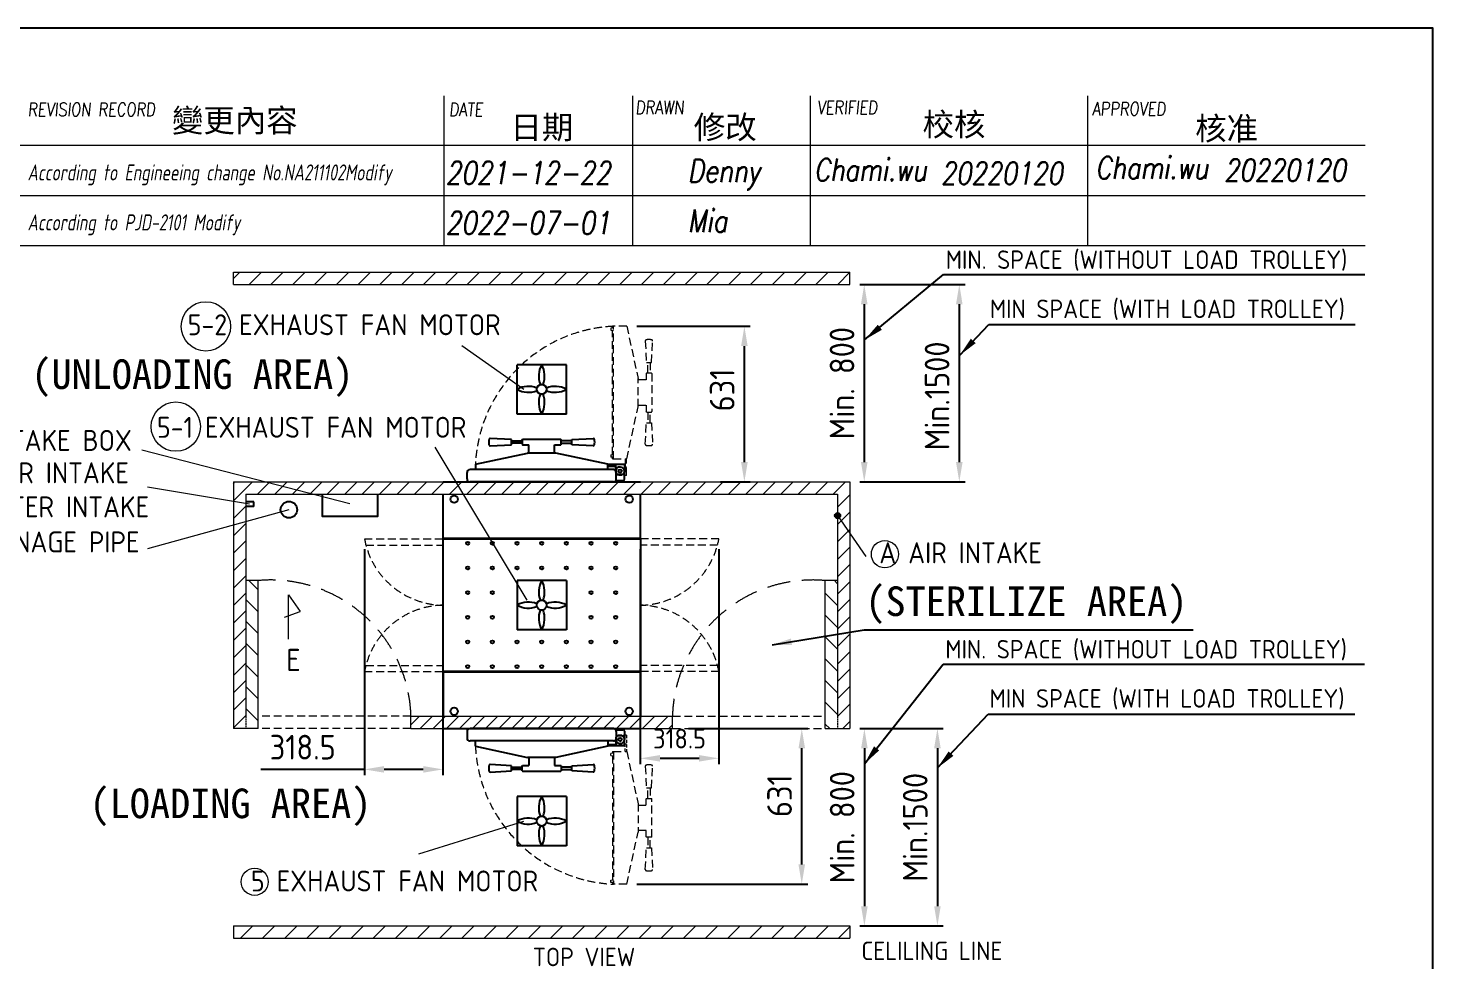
# Model space of a CAD drawing. Header units: millimetres. Extents: x -179594 to 13185, y 0 to 9270.
# Drawn here: x 7489 to 13185, y 5489 to 9270 of the extents above; entities that cross this region are included whole.
import ezdxf

# ---------------------------------------------------------------- set-up
doc = ezdxf.new("R2010")
doc.units = ezdxf.units.MM
doc.header["$MEASUREMENT"] = 0
doc.linetypes.add('HIDDEN', pattern=[9.525, 6.35, -3.175])
doc.layers.get('0').update_dxf_attribs({"lineweight": 25})
for name, color, linetype, lineweight in [('D', 3, 'Continuous', 13), ('F', 7, 'Continuous', 15), ('H', 2, 'HIDDEN', 15), ('S', 4, 'Continuous', 15), ('T', 4, 'Continuous', 15)]:
    doc.layers.add(name, color=color, linetype=linetype, lineweight=lineweight)
doc.styles.get("Standard").update_dxf_attribs({"font": 'KAIU.TTF'})
doc.styles.add('STU25', font='isocp2.shx')
doc.styles.add('Text', font='romans.shx', dxfattribs={"width": 0.8, "oblique": 10})
doc.dimstyles.new('STU25', dxfattribs={"dimscale": 40, "dimtxt": 2.5, "dimasz": 2, "dimexe": 0.6, "dimexo": 1, "dimgap": 1, "dimtad": 1, "dimdsep": 46, "dimtxsty": 'STU25', "dimcen": 2, "dimazin": 2, "dimtfac": 1, "dimtmove": 0, "dimatfit": 3, "dimfxl": 0, "dimtolj": 1, "dimtzin": 0, "dimarcsym": 0})
doc.dimstyles.new('STU25$7', dxfattribs={"dimscale": 40, "dimtxt": 2.5, "dimasz": 2, "dimexe": 1.25, "dimexo": 0.625, "dimgap": 1, "dimtad": 0, "dimdec": 4, "dimdsep": 46, "dimtxsty": 'STU25', "dimcen": 2.5, "dimazin": 2, "dimtfac": 1, "dimtdec": 4, "dimtmove": 0, "dimatfit": 3, "dimfxl": 0, "dimtolj": 1, "dimtzin": 0, "dimarcsym": 0})

# ---------------------------------------------------------------- blocks, each defined once
blk = doc.blocks.new('*D3')
at = {"layer": 'D', "color": 0, "lineweight": -2}
for p, q in [((10861.4, 6430.7), (11199.9, 6430.7)), ((11175.9, 6350.7), (11175.9, 5710.7)), ((10861.4, 5630.7), (11199.9, 5630.7))]:
    blk.add_line(p, q, dxfattribs=at)
at = {"layer": 'D', "color": 0}
for points in [[(11189.3, 6350.7), (11162.6, 6350.7), (11175.9, 6430.7)], [(11162.6, 5710.7), (11189.3, 5710.7), (11175.9, 5630.7)]]:
    blk.add_solid(points, dxfattribs=at)
at = {"layer": 'Defpoints', "color": 0}
for p in [(10821.4, 6430.7), (10821.4, 5630.7), (11175.9, 5630.7)]:
    blk.add_point(p, dxfattribs=at)
at = {"layer": 'D', "color": 0, "insert": (11085.9, 6030.7), "char_height": 100, "attachment_point": 5, "rotation": 90, "style": 'STU25'}
blk.add_mtext('\\A1;{\\Fisocp2.shx;Min.1500}', dxfattribs=at)
blk = doc.blocks.new('*D7')
at = {"layer": 'D', "color": 0, "lineweight": -2}
for p, q in [((10167.1, 6430.7), (10649.9, 6430.7)), ((10625.9, 5880), (10625.9, 6350.7)), ((9956.5, 5800), (10649.9, 5800))]:
    blk.add_line(p, q, dxfattribs=at)
at = {"layer": 'D', "color": 0}
for points in [[(10639.2, 6350.7), (10612.6, 6350.7), (10625.9, 6430.7)], [(10612.6, 5880), (10639.2, 5880), (10625.9, 5800)]]:
    blk.add_solid(points, dxfattribs=at)
at = {"layer": 'Defpoints', "color": 0}
for p in [(10127.1, 6430.7), (10625.9, 6430.7), (9916.5, 5800)]:
    blk.add_point(p, dxfattribs=at)
at = {"layer": 'D', "color": 0, "insert": (10535.9, 6158.4), "char_height": 100, "attachment_point": 5, "rotation": 90, "style": 'STU25'}
blk.add_mtext('\\A1;631', dxfattribs=at)
blk = doc.blocks.new('*D8')
at = {"layer": 'D', "color": 0, "lineweight": -2}
for p, q in [((10861.4, 6430.7), (10903.8, 6430.7)), ((10879.8, 6350.7), (10879.8, 5710.7)), ((10861.4, 5630.7), (10903.8, 5630.7))]:
    blk.add_line(p, q, dxfattribs=at)
at = {"layer": 'D', "color": 0}
for points in [[(10893.2, 6350.7), (10866.5, 6350.7), (10879.8, 6430.7)], [(10866.5, 5710.7), (10893.2, 5710.7), (10879.8, 5630.7)]]:
    blk.add_solid(points, dxfattribs=at)
at = {"layer": 'Defpoints', "color": 0}
for p in [(10821.4, 6430.7), (10821.4, 5630.7), (10879.8, 5630.7)]:
    blk.add_point(p, dxfattribs=at)
at = {"layer": 'D', "color": 0, "insert": (10789.8, 6030.7), "char_height": 100, "attachment_point": 5, "rotation": 90, "style": 'STU25'}
blk.add_mtext('\\A1;{\\Fisocp2.shx;Min. 800}', dxfattribs=at)
blk = doc.blocks.new('*D10')
at = {"layer": 'D', "color": 0, "lineweight": -2}
for p, q in [((10861.4, 8230.7), (11288.6, 8230.7)), ((11264.6, 8150.7), (11264.6, 7510.7)), ((10861.4, 7430.7), (11288.6, 7430.7))]:
    blk.add_line(p, q, dxfattribs=at)
at = {"layer": 'D', "color": 0}
for points in [[(11277.9, 8150.7), (11251.3, 8150.7), (11264.6, 8230.7)], [(11251.3, 7510.7), (11277.9, 7510.7), (11264.6, 7430.7)]]:
    blk.add_solid(points, dxfattribs=at)
at = {"layer": 'Defpoints', "color": 0}
for p in [(10821.4, 8230.7), (10821.4, 7430.7), (11264.6, 7430.7)]:
    blk.add_point(p, dxfattribs=at)
at = {"layer": 'D', "color": 0, "insert": (11174.6, 7779.1), "char_height": 100, "attachment_point": 5, "rotation": 90, "style": 'STU25'}
blk.add_mtext('\\A1;{\\Fisocp2.shx;Min.1500}', dxfattribs=at)
blk = doc.blocks.new('*D12')
at = {"layer": 'D', "color": 0, "lineweight": -2}
for p, q in [((10861.4, 8230.7), (10903.2, 8230.7)), ((10879.2, 8150.7), (10879.2, 7510.7)), ((10861.4, 7430.7), (10903.2, 7430.7))]:
    blk.add_line(p, q, dxfattribs=at)
at = {"layer": 'D', "color": 0}
for points in [[(10892.5, 8150.7), (10865.9, 8150.7), (10879.2, 8230.7)], [(10865.9, 7510.7), (10892.5, 7510.7), (10879.2, 7430.7)]]:
    blk.add_solid(points, dxfattribs=at)
at = {"layer": 'Defpoints', "color": 0}
for p in [(10821.4, 8230.7), (10821.4, 7430.7), (10879.2, 7430.7)]:
    blk.add_point(p, dxfattribs=at)
at = {"layer": 'D', "color": 0, "insert": (10789.2, 7830.7), "char_height": 100, "attachment_point": 5, "rotation": 90, "style": 'STU25'}
blk.add_mtext('\\A1;{\\Fisocp2.shx;Min. 800}', dxfattribs=at)
blk = doc.blocks.new('*D11')
at = {"layer": 'D', "color": 0, "lineweight": -2}
for p, q in [((9956.5, 8061.3), (10417.2, 8061.3)), ((10393.2, 7510.7), (10393.2, 7981.3)), ((10297, 7430.7), (10417.2, 7430.7))]:
    blk.add_line(p, q, dxfattribs=at)
at = {"layer": 'D', "color": 0}
for points in [[(10406.6, 7981.3), (10379.9, 7981.3), (10393.2, 8061.3)], [(10379.9, 7510.7), (10406.6, 7510.7), (10393.2, 7430.7)]]:
    blk.add_solid(points, dxfattribs=at)
at = {"layer": 'Defpoints', "color": 0}
for p in [(9916.5, 8061.3), (10393.2, 8061.3), (10257, 7430.7)]:
    blk.add_point(p, dxfattribs=at)
at = {"layer": 'D', "color": 0, "insert": (10303.2, 7803), "char_height": 100, "attachment_point": 5, "rotation": 90, "style": 'STU25'}
blk.add_mtext('\\A1;631', dxfattribs=at)
blk = doc.blocks.new('*D28')
at = {"layer": 'Defpoints', "color": 0}
for p in [(8852.6, 7198.6), (9171.1, 7198.6), (8852.6, 6265.3)]:
    blk.add_point(p, dxfattribs=at)
at = {"layer": 'S', "color": 0, "lineweight": -2}
for p, q in [((8852.6, 7158.6), (8852.6, 6241.3)), ((9171.1, 7158.6), (9171.1, 6241.3)), ((8852.6, 6265.3), (8432.6, 6265.3)), ((9091.1, 6265.3), (8932.6, 6265.3))]:
    blk.add_line(p, q, dxfattribs=at)
at = {"layer": 'S', "color": 0}
for points in [[(8932.6, 6278.7), (8932.6, 6252), (8852.6, 6265.3)], [(9091.1, 6252), (9091.1, 6278.7), (9171.1, 6265.3)]]:
    blk.add_solid(points, dxfattribs=at)
at = {"layer": 'S', "color": 0, "insert": (8602.6, 6355.3), "char_height": 100, "attachment_point": 5, "style": 'STU25'}
blk.add_mtext('\\A1;318.5', dxfattribs=at)
blk = doc.blocks.new('*D29')
at = {"layer": 'Defpoints', "color": 0}
for p in [(9971.1, 7198.6), (10289.6, 7198.6), (10289.6, 6310.1)]:
    blk.add_point(p, dxfattribs=at)
at = {"layer": 'S', "color": 0, "lineweight": -2}
for p, q in [((9971.1, 7158.6), (9971.1, 6286.1)), ((10289.6, 7158.6), (10289.6, 6286.1)), ((10051.1, 6310.1), (10209.6, 6310.1))]:
    blk.add_line(p, q, dxfattribs=at)
at = {"layer": 'S', "color": 0}
for points in [[(10051.1, 6323.4), (10051.1, 6296.8), (9971.1, 6310.1)], [(10209.6, 6296.8), (10209.6, 6323.4), (10289.6, 6310.1)]]:
    blk.add_solid(points, dxfattribs=at)
at = {"layer": 'S', "color": 0, "insert": (10130.3, 6390.1), "char_height": 80, "attachment_point": 5, "style": 'STU25'}
blk.add_mtext('\\A1;318.5', dxfattribs=at)

msp = doc.modelspace()

# ---------------------------------------------------------------- hatches: boundary and pattern name
msp.add_hatch(color=256).paths.add_polyline_path([(10760.595, 7293.969, 1), (10782.117, 7293.969, 1)])
at = {"layer": 'H', "ltscale": 5}
h = msp.add_hatch(dxfattribs=at)
h.set_pattern_fill('ANSI31', color=256, scale=500, style=0)
h.set_pattern_definition([(45, (27.53, -303.83), (-44.19417, 44.19417), [])])
h.paths.add_polyline_path([(8321.356, 8280.686), (8321.356, 8230.686), (10821.356, 8230.686), (10821.356, 8280.686)])
h = msp.add_hatch(dxfattribs=at)
h.set_pattern_fill('ANSI31', color=256, scale=400, style=0)
h.set_pattern_definition([(45, (27.527, -303.833), (-35.35534, 35.35534), [])])
h.paths.add_polyline_path([(8321.356, 7430.686), (8321.356, 6430.686), (8371.356, 6430.686), (8371.356, 6480.686), (8371.356, 7030.686), (8371.356, 7380.686), (10771.356, 7380.686), (10771.356, 7304.729, -0.41421356), (10782.117, 7293.969, -0.41421356), (10771.356, 7283.208), (10771.356, 6480.686), (10771.356, 6430.686), (10821.356, 6430.686), (10821.356, 7430.686)])
h = msp.add_hatch(dxfattribs=at)
h.set_pattern_fill('ANSI31', color=256, scale=500, angle=90, style=0)
h.set_pattern_definition([(135, (223645.356, 22550.64), (-44.194174, -44.194174), [])])
h.paths.add_polyline_path([(8371.356, 6430.686), (8421.356, 6430.686), (8421.356, 7030.686), (8371.356, 7030.686), (8371.356, 6480.686)])
h = msp.add_hatch(dxfattribs=at)
h.set_pattern_fill('ANSI31', color=256, scale=500, angle=90, style=0)
h.set_pattern_definition([(135, (223545.356, 22550.64), (-44.194174, -44.194174), [])])
h.paths.add_polyline_path([(10771.356, 6430.686), (10721.356, 6430.686), (10721.356, 7031.77), (10771.356, 7031.77)])
h = msp.add_hatch(dxfattribs=at)
h.set_pattern_fill('ANSI31', color=256, scale=300, style=0)
h.set_pattern_definition([(45, (4e-10, -102.66), (-26.5165, 26.5165), [])])
h.paths.add_polyline_path([(9040.571, 6430.686), (9040.571, 6480.686), (10102.14, 6480.686), (10102.14, 6430.686)])
h = msp.add_hatch(dxfattribs=at)
h.set_pattern_fill('ANSI31', color=256, scale=20, style=0)
h.set_pattern_definition([(45, (226570.927, 22644.06), (-44.90128, 44.90128), [])])
h.paths.add_polyline_path([(8321.356, 5630.686), (8321.356, 5580.686), (10821.356, 5580.686), (10821.356, 5630.686)])

# ---------------------------------------------------------------- linework, layer by layer
at = {"linetype": 'Continuous'}
for p, q in [((9471.356, 7705.686), (9471.356, 7905.686)), ((9671.356, 7905.686), (9471.356, 7905.686)), ((9671.356, 7705.686), (9671.356, 7905.686)), ((9671.356, 7705.686), (9471.356, 7705.686)), ((9449.368, 7602.186), (9362.368, 7606.686)), ((9362.368, 7576.686), (9449.368, 7581.186)), ((9449.368, 7581.186), (9449.368, 7602.186)), ((9449.368, 7596.436), (9492.606, 7596.436)), ((9492.606, 7586.936), (9449.368, 7586.936)), ((9492.606, 7601.686), (9494.106, 7603.186)), ((9492.606, 7601.686), (9492.606, 7581.686)), ((9492.606, 7581.686), (9494.106, 7580.186)), ((9494.106, 7603.186), (9648.606, 7603.186)), ((9494.106, 7580.186), (9519.856, 7580.186)), ((9622.856, 7580.186), (9648.606, 7580.186)), ((9650.106, 7601.686), (9648.606, 7603.186)), ((9650.106, 7581.686), (9648.606, 7580.186)), ((9650.106, 7581.686), (9650.106, 7601.686)), ((9693.343, 7596.436), (9650.106, 7596.436)), ((9650.106, 7586.936), (9693.343, 7586.936)), ((9693.343, 7602.186), (9780.343, 7606.686)), ((9693.343, 7581.186), (9693.343, 7602.186)), ((9780.343, 7576.686), (9693.343, 7581.186)), ((9906.813, 7500.686), (9840.056, 7500.686)), ((9840.056, 7494.686), (9871.813, 7494.686)), ((9871.813, 7470.686), (9871.813, 7500.686)), ((9906.813, 7500.686), (9906.813, 7470.686)), ((9896.813, 7460.686), (9881.813, 7460.686)), ((8403.731, 7350.401), (8371.356, 7350.401)), ((8403.731, 7330.401), (8403.731, 7350.401)), ((8403.731, 7330.401), (8371.356, 7330.401)), ((9671.377, 7031.069), (9471.377, 7031.069)), ((9471.377, 7031.069), (9471.377, 6831.069)), ((9671.377, 7031.069), (9671.377, 6831.069)), ((9671.377, 6831.069), (9471.377, 6831.069)), ((9871.813, 6390.686), (9871.813, 6360.686)), ((9896.813, 6400.686), (9881.813, 6400.686)), ((9906.813, 6360.686), (9906.813, 6390.686)), ((9840.056, 6366.686), (9871.813, 6366.686)), ((9906.813, 6360.686), (9840.056, 6360.686)), ((9449.368, 6280.186), (9362.368, 6284.686)), ((9449.368, 6259.186), (9449.368, 6280.186)), ((9449.368, 6274.436), (9492.606, 6274.436)), ((9492.606, 6279.686), (9494.106, 6281.186)), ((9492.606, 6259.686), (9492.606, 6279.686)), ((9494.106, 6281.186), (9519.856, 6281.186)), ((9622.856, 6281.186), (9648.606, 6281.186)), ((9650.106, 6279.686), (9648.606, 6281.186)), ((9650.106, 6279.686), (9650.106, 6259.686)), ((9693.343, 6274.436), (9650.106, 6274.436)), ((9693.343, 6280.186), (9780.343, 6284.686)), ((9693.343, 6259.186), (9693.343, 6280.186)), ((9362.368, 6254.686), (9449.368, 6259.186)), ((9492.606, 6264.936), (9449.368, 6264.936)), ((9492.606, 6259.686), (9494.106, 6258.186)), ((9494.106, 6258.186), (9648.606, 6258.186)), ((9650.106, 6259.686), (9648.606, 6258.186)), ((9650.106, 6264.936), (9693.343, 6264.936)), ((9780.343, 6254.686), (9693.343, 6259.186)), ((9671.356, 6155.686), (9471.356, 6155.686)), ((9471.356, 6155.686), (9471.356, 5955.686)), ((9671.356, 6155.686), (9671.356, 5955.686)), ((9671.356, 5955.686), (9471.356, 5955.686))]:
    msp.add_line(p, q, dxfattribs=at)
for p, q in [((9519.856, 7547.686), (9519.856, 7580.186)), ((9539.606, 7603.186), (9603.106, 7603.186)), ((9622.856, 7547.686), (9622.856, 7580.186)), ((9302.656, 7501.886), (9513.856, 7547.686)), ((9628.856, 7547.686), (9513.856, 7547.686)), ((9840.056, 7501.886), (9628.856, 7547.686)), ((9268.856, 7442.686), (9268.856, 7468.686)), ((9861.856, 7480.686), (9280.856, 7480.686)), ((9302.656, 7501.886), (9302.656, 7480.686)), ((9840.056, 7480.686), (9840.056, 7501.886)), ((9873.856, 7442.686), (9873.856, 7468.686)), ((9891.313, 7490.686), (9887.813, 7490.686)), ((9890.813, 7490.686), (9887.813, 7490.686)), ((9906.813, 7441.686), (9906.813, 7474.686)), ((9171.356, 7430.686), (9971.356, 7430.686)), ((9861.856, 7430.686), (9280.856, 7430.686)), ((9871.603, 7435.686), (9900.813, 7435.686)), ((9871.603, 7435.686), (9900.813, 7435.686)), ((9171.356, 6661.686), (9171.356, 7380.686)), ((9971.356, 7200.686), (9971.356, 7380.686)), ((9971.356, 7200.686), (9171.356, 7200.686)), ((9171.356, 7199.686), (9971.356, 7199.686)), ((9971.356, 7199.686), (9971.356, 6661.686)), ((9971.356, 6661.686), (9171.356, 6661.686)), ((9171.356, 6660.686), (9971.356, 6660.686)), ((9171.356, 6660.686), (9171.356, 6480.686)), ((9971.356, 6660.686), (9971.356, 6480.686)), ((9171.356, 6430.686), (9971.356, 6430.686)), ((9268.856, 6418.686), (9268.856, 6392.686)), ((9861.856, 6430.686), (9280.856, 6430.686)), ((9861.856, 6380.686), (9280.856, 6380.686)), ((9302.656, 6359.486), (9302.656, 6380.686)), ((9840.056, 6380.686), (9840.056, 6359.486)), ((9871.603, 6425.686), (9900.813, 6425.686)), ((9871.603, 6425.686), (9900.813, 6425.686)), ((9873.856, 6418.686), (9873.856, 6392.686)), ((9906.813, 6419.686), (9906.813, 6386.686)), ((9302.656, 6359.486), (9513.856, 6313.686)), ((9840.056, 6359.486), (9628.856, 6313.686)), ((9890.813, 6370.686), (9887.813, 6370.686)), ((9891.313, 6370.686), (9887.813, 6370.686)), ((9628.856, 6313.686), (9513.856, 6313.686)), ((9519.856, 6313.686), (9519.856, 6281.186)), ((9622.856, 6313.686), (9622.856, 6281.186)), ((9539.606, 6258.186), (9603.106, 6258.186))]:
    msp.add_line(p, q)
msp.add_lwpolyline([(8681.799, 7380.686), (8681.799, 7291.088), (8906.507, 7291.088), (8906.507, 7380.686)], dxfattribs=at)
for centre, radius in [((9571.356, 7805.686), 20), ((9571.356, 7805.686), 20), ((9571.356, 7805.686), 20), ((9571.356, 7805.686), 20), ((9889.313, 7474.686), 6.45), ((9889.313, 7474.686), 6.4), ((8546.356, 7317.864), 33.5), ((9216.356, 7360.686), 15), ((9926.356, 7360.686), 15), ((10771.356, 7293.969), 10.761), ((9271.356, 7181.809), 6), ((9371.356, 7181.809), 6), ((9471.356, 7181.809), 6), ((9571.356, 7181.809), 6), ((9671.356, 7181.809), 6), ((9771.356, 7181.809), 6), ((9871.356, 7181.809), 6), ((9271.356, 7081.809), 6), ((9371.356, 7081.809), 6), ((9471.356, 7081.809), 6), ((9571.356, 7081.809), 6), ((9671.356, 7081.809), 6), ((9771.356, 7081.809), 6), ((9871.356, 7081.809), 6), ((9271.356, 6981.809), 6), ((9371.356, 6981.809), 6), ((9571.377, 6931.069), 20), ((9771.356, 6981.809), 6), ((9871.356, 6981.809), 6), ((9271.356, 6881.809), 6), ((9371.356, 6881.809), 6), ((9771.356, 6881.809), 6), ((9871.356, 6881.809), 6), ((9271.356, 6781.809), 6), ((9371.356, 6781.809), 6), ((9471.356, 6781.809), 6), ((9571.356, 6781.809), 6), ((9671.356, 6781.809), 6), ((9771.356, 6781.809), 6), ((9871.356, 6781.809), 6), ((9271.356, 6681.809), 6), ((9371.356, 6681.809), 6), ((9471.356, 6681.809), 6), ((9571.356, 6681.809), 6), ((9671.356, 6681.809), 6), ((9771.356, 6681.809), 6), ((9871.356, 6681.809), 6), ((9216.356, 6500.686), 15), ((9926.356, 6500.686), 15), ((9889.313, 6386.686), 6.45), ((9889.313, 6386.686), 6.4), ((9571.356, 6055.686), 20), ((9571.356, 6055.686), 20), ((9571.356, 6055.686), 20), ((9571.356, 6055.686), 20)]:
    msp.add_circle(centre, radius)
for centre, radius, start, end in [((9652.38, 7859.81), 93.11, 150.481802, 201.977032), ((9490.331, 7859.81), 93.11, 338.022968, 29.518198), ((9517.231, 7724.661), 93.11, 68.022968, 119.518198), ((9517.231, 7886.71), 93.11, 240.481802, 291.977032), ((9625.48, 7724.661), 93.11, 60.481802, 111.977032), ((9625.48, 7886.71), 93.11, 248.022968, 299.518198), ((9652.38, 7751.561), 93.11, 158.022968, 209.518198), ((9490.331, 7751.561), 93.11, 330.481802, 21.977032), ((9280.856, 7468.686), 12, 90, 180), ((9861.856, 7468.686), 12, 0, 90), ((9887.813, 7474.686), 16, 90, 167.846803), ((9890.813, 7474.686), 16, 0, 90), ((9280.856, 7442.686), 12, 180, 270), ((9861.856, 7442.686), 12, 270, 0), ((9900.813, 7441.686), 6, 270, 0), ((9652.401, 6985.194), 93.11, 150.481802, 201.977032), ((9490.352, 6985.194), 93.11, 338.022968, 29.518198), ((9517.252, 6850.045), 93.11, 68.022968, 119.518198), ((9517.252, 7012.094), 93.11, 240.481802, 291.977032), ((9652.401, 6876.945), 93.11, 158.022968, 209.518198), ((9490.352, 6876.945), 93.11, 330.481802, 21.977032), ((9625.501, 6850.045), 93.11, 60.481802, 111.977032), ((9625.501, 7012.094), 93.11, 248.022968, 299.518198), ((9280.856, 6418.686), 12, 90, 180), ((9280.856, 6392.686), 12, 180, 270), ((9861.856, 6418.686), 12, 0, 90), ((9861.856, 6392.686), 12, 270, 0), ((9887.813, 6386.686), 16, 192.153197, 270), ((9890.813, 6386.686), 16, 270, 0), ((9900.813, 6419.686), 6, 0, 90), ((9652.38, 6109.81), 93.11, 150.481802, 201.977032), ((9490.331, 6109.81), 93.11, 338.022968, 29.518198), ((9517.231, 5974.661), 93.11, 68.022968, 119.518198), ((9517.231, 6136.71), 93.11, 240.481802, 291.977032), ((9625.48, 5974.661), 93.11, 60.481802, 111.977032), ((9625.48, 6136.71), 93.11, 248.022968, 299.518198), ((9652.38, 6001.561), 93.11, 158.022968, 209.518198), ((9490.331, 6001.561), 93.11, 330.481802, 21.977032)]:
    msp.add_arc(centre, radius, start, end)
for centre, radius, start, end in [((9412.141, 7591.686), 55.773, 168.647115, 191.352885), ((9362.368, 7601.679), 5.007, 90, 168.647115), ((9362.368, 7581.693), 5.007, 191.352885, 275.921872), ((9780.343, 7581.693), 5.007, 264.078128, 348.647115), ((9780.343, 7601.679), 5.007, 11.352885, 90), ((9730.571, 7591.686), 55.773, 348.647115, 11.352885), ((9881.813, 7470.686), 10, 180, 270), ((9896.813, 7470.686), 10, 270, 0), ((9881.813, 6390.686), 10, 90, 180), ((9896.813, 6390.686), 10, 0, 90), ((9412.141, 6269.686), 55.773, 168.647115, 191.352885), ((9362.368, 6279.679), 5.007, 90, 168.647115), ((9780.343, 6279.679), 5.007, 11.352885, 90), ((9730.571, 6269.686), 55.773, 348.647115, 11.352885), ((9362.368, 6259.693), 5.007, 191.352885, 275.921872), ((9780.343, 6259.693), 5.007, 264.078128, 348.647115)]:
    msp.add_arc(centre, radius, start, end, dxfattribs=at)
at = {"layer": 'D'}
for p, q in [((9247.644, 7983.784), (9499.169, 7806.352)), ((7950.423, 7560.313), (8793.238, 7342.931)), ((9512.162, 6951.735), (9139.825, 7570.704)), ((8386.056, 7340.004), (7973.246, 7408.608)), ((10771.356, 7293.969), (10885.064, 7128.606)), ((8545.221, 6972.723), (8592.649, 6905.203)), ((8545.221, 6792.723), (8545.221, 6972.723)), ((8527.926, 6882.723), (8592.649, 6905.203)), ((9497.966, 6054.163), (9071.375, 5921.624))]:
    msp.add_line(p, q, dxfattribs=at)
at = {"layer": 'D', "linetype": 'Continuous'}
msp.add_line((8546.356, 7317.864), (7973.246, 7158.815), dxfattribs=at)
at = {"layer": 'D', "color": 2, "linetype": 'HIDDEN', "ltscale": 5}
for p, q in [((8852.898, 7199.686), (9171.398, 7199.686)), ((10289.856, 7199.686), (9971.356, 7199.686)), ((8858.543, 7174.686), (9171.398, 7174.686)), ((10284.211, 7174.686), (9971.356, 7174.686)), ((8858.543, 6686.686), (9171.398, 6686.686)), ((10284.211, 6686.686), (9971.356, 6686.686)), ((8852.898, 6661.686), (9171.398, 6661.686)), ((10289.856, 6661.686), (9971.356, 6661.686))]:
    msp.add_line(p, q, dxfattribs=at)
at = {"layer": 'D'}
for centre, radius in [((8209.607, 8060.937), 100), ((8087.817, 7654.558), 100), ((10962.994, 7137.513), 55), ((8407.595, 5809.73), 55)]:
    msp.add_circle(centre, radius, dxfattribs=at)
at = {"layer": 'D', "color": 2, "linetype": 'HIDDEN', "ltscale": 5}
for centre, start, end in [((9176.323, 7259.572), 190.490171, 269.142028), ((9966.43, 7259.572), 270.857972, 349.509829), ((9176.323, 6601.8), 90.857972, 169.509829), ((9966.43, 6601.8), 10.490171, 89.142028)]:
    msp.add_arc(centre, 328.923, start, end, dxfattribs=at)
at = {"layer": 'Defpoints', "color": 6}
msp.add_lwpolyline([(0, 9270), (0, 0), (13185, 0), (13185, 9270)], close=True, dxfattribs=at)
at = {"layer": 'F', "color": 7}
for p, q in [((9175.979, 8388.479), (9175.979, 8995.979)), ((9940.979, 8388.479), (9940.979, 8995.979)), ((10660.979, 8388.479), (10660.979, 8995.979)), ((11785.979, 8388.479), (11785.979, 8995.979)), ((12910.979, 8793.479), (7242.808, 8793.479)), ((7242.808, 8590.979), (12910.979, 8590.979)), ((7242.808, 8388.479), (12910.979, 8388.479))]:
    msp.add_line(p, q, dxfattribs=at)
at = {"layer": 'H', "ltscale": 5}
for p, q in [((9862.313, 8054.989), (9851.313, 8054.143)), ((9851.313, 8054.143), (9851.313, 8045.143)), ((9851.313, 8045.143), (9862.313, 8044.297)), ((9858.313, 8054.682), (9858.313, 8061.143)), ((9858.313, 8061.143), (9862.313, 8061.143)), ((9858.313, 7540.682), (9858.313, 8044.605)), ((9862.313, 7523.943), (9862.313, 8061.343)), ((9916.513, 8061.343), (9862.313, 8061.343)), ((9916.513, 8061.343), (9962.313, 7850.143)), ((9991.313, 8001.631), (9995.813, 7914.631)), ((10016.813, 7914.631), (10021.313, 8001.631)), ((9996.313, 7871.393), (9994.813, 7869.893)), ((9994.813, 7869.893), (9994.813, 7844.143)), ((9995.813, 7914.631), (10016.813, 7914.631)), ((10016.313, 7871.393), (9996.313, 7871.393)), ((10001.563, 7871.393), (10001.563, 7914.631)), ((10011.063, 7914.631), (10011.063, 7871.393)), ((10016.313, 7871.393), (10017.813, 7869.893)), ((10017.813, 7869.893), (10017.813, 7715.393)), ((9962.313, 7735.143), (9962.313, 7850.143)), ((9994.813, 7844.143), (9962.313, 7844.143)), ((9916.513, 7523.943), (9962.313, 7735.143)), ((9962.313, 7741.143), (9994.813, 7741.143)), ((9994.813, 7741.143), (9994.813, 7715.393)), ((9996.313, 7713.893), (9994.813, 7715.393)), ((9996.313, 7713.893), (10016.313, 7713.893)), ((10001.563, 7713.893), (10001.563, 7670.656)), ((10011.063, 7670.656), (10011.063, 7713.893)), ((10016.313, 7713.893), (10017.813, 7715.393)), ((9991.313, 7583.656), (9995.813, 7670.656)), ((9995.813, 7670.656), (10016.813, 7670.656)), ((10016.813, 7670.656), (10021.313, 7583.656)), ((9851.313, 7540.143), (9862.313, 7540.989)), ((9851.313, 7540.143), (9851.313, 7531.143)), ((9862.313, 7530.297), (9851.313, 7531.143)), ((9858.313, 7524.143), (9858.313, 7530.605)), ((9858.313, 7524.143), (9862.313, 7524.143)), ((9862.313, 7523.943), (9916.513, 7523.943)), ((9909.313, 7523.943), (9909.313, 7492.186)), ((9915.313, 7457.186), (9915.313, 7523.943)), ((9040.571, 6480.686), (8421.356, 6480.686)), ((10102.14, 6480.686), (10721.356, 6480.686)), ((9040.571, 6430.686), (8421.356, 6430.686)), ((10102.14, 6430.686), (10721.356, 6430.686)), ((9862.313, 6331.075), (9851.313, 6330.228)), ((9851.313, 6321.228), (9851.313, 6330.228)), ((9858.313, 6337.228), (9862.313, 6337.228)), ((9858.313, 6337.228), (9858.313, 6330.767)), ((9862.313, 6337.428), (9862.313, 5800.028)), ((9862.313, 6337.428), (9916.513, 6337.428)), ((9916.513, 6337.428), (9962.313, 6126.228)), ((9851.313, 6321.228), (9862.313, 6320.382)), ((9858.313, 6320.69), (9858.313, 5816.767)), ((9991.313, 6277.716), (9995.813, 6190.716)), ((10016.813, 6190.716), (10021.313, 6277.716)), ((9995.813, 6190.716), (10016.813, 6190.716)), ((10001.563, 6147.478), (10001.563, 6190.716)), ((10011.063, 6190.716), (10011.063, 6147.478)), ((9962.313, 6126.228), (9962.313, 6011.228)), ((9962.313, 6120.228), (9994.813, 6120.228)), ((9996.313, 6147.478), (9994.813, 6145.978)), ((9994.813, 6120.228), (9994.813, 6145.978)), ((9996.313, 6147.478), (10016.313, 6147.478)), ((10016.313, 6147.478), (10017.813, 6145.978)), ((10017.813, 5991.478), (10017.813, 6145.978)), ((9916.513, 5800.028), (9962.313, 6011.228)), ((9994.813, 6017.228), (9962.313, 6017.228)), ((9994.813, 5991.478), (9994.813, 6017.228)), ((9996.313, 5989.978), (9994.813, 5991.478)), ((10016.313, 5989.978), (9996.313, 5989.978)), ((10001.563, 5989.978), (10001.563, 5946.741)), ((10011.063, 5946.741), (10011.063, 5989.978)), ((10016.313, 5989.978), (10017.813, 5991.478)), ((9991.313, 5859.741), (9995.813, 5946.741)), ((9995.813, 5946.741), (10016.813, 5946.741)), ((10016.813, 5946.741), (10021.313, 5859.741)), ((9851.313, 5816.228), (9862.313, 5817.075)), ((9851.313, 5807.228), (9851.313, 5816.228)), ((9862.313, 5806.382), (9851.313, 5807.228)), ((9858.313, 5806.69), (9858.313, 5800.228)), ((9858.313, 5800.228), (9862.313, 5800.228)), ((9916.513, 5800.028), (9862.313, 5800.028))]:
    msp.add_line(p, q, dxfattribs=at)
at = {"layer": 'H', "ltscale": 2}
for p, q in [((9875.313, 7467.186), (9875.313, 7482.186)), ((9885.313, 7492.186), (9915.313, 7492.186)), ((9915.313, 7457.186), (9885.313, 7457.186)), ((9875.313, 6394.186), (9875.313, 6379.186)), ((9915.313, 6404.186), (9885.313, 6404.186)), ((9915.313, 6404.186), (9915.313, 6337.428)), ((9885.313, 6369.186), (9915.313, 6369.186)), ((9909.313, 6337.428), (9909.313, 6369.186))]:
    msp.add_line(p, q, dxfattribs=at)
at = {"layer": 'H'}
for p, q in [((8371.356, 6480.686), (8371.356, 6430.686)), ((10771.356, 6480.686), (10771.356, 6430.686))]:
    msp.add_line(p, q, dxfattribs=at)
at = {"layer": 'H', "ltscale": 2}
for centre in [(9889.313, 7474.686), (9889.313, 6386.686)]:
    msp.add_circle(centre, 6.4, dxfattribs=at)
at = {"layer": 'H', "ltscale": 5}
for centre, radius, start, end in [((9889.313, 7474.686), 587.288, 92.654581, 177.345419), ((9996.32, 8001.631), 5.007, 101.352885, 185.921872), ((10006.313, 7951.858), 55.773, 78.647115, 101.352885), ((10016.307, 8001.631), 5.007, 0, 78.647115), ((9996.32, 7583.656), 5.007, 174.078128, 258.647115), ((10006.313, 7633.428), 55.773, 258.647115, 281.352885), ((10016.307, 7583.656), 5.007, 281.352885, 360), ((9889.313, 6386.686), 587.288, 182.654581, 267.345419), ((9996.32, 6277.716), 5.007, 101.352885, 185.921872), ((10006.313, 6227.943), 55.773, 78.647115, 101.352885), ((10016.307, 6277.716), 5.007, 0, 78.647115), ((9996.32, 5859.741), 5.007, 174.078128, 258.647115), ((10006.313, 5909.513), 55.773, 258.647115, 281.352885), ((10016.307, 5859.741), 5.007, 281.352885, 360)]:
    msp.add_arc(centre, radius, start, end, dxfattribs=at)
at = {"layer": 'H', "ltscale": 2}
for centre, start, end in [((9885.313, 7482.186), 90, 180), ((9885.313, 7467.186), 180, 270), ((9885.313, 6394.186), 90, 180), ((9885.313, 6379.186), 180, 270)]:
    msp.add_arc(centre, 10, start, end, dxfattribs=at)
at = {"layer": 'H', "ltscale": 15}
for centre, radius, start, end in [((8473.01, 6464.426), 568.611, 1.747893, 95.212055), ((10670.54, 6463.515), 569.443, 84.88024, 178.272017)]:
    msp.add_arc(centre, radius, start, end, dxfattribs=at)
at = {"layer": 'S'}
for p, q in [((8321.356, 8280.686), (10821.356, 8280.686)), ((8321.356, 8230.686), (10821.356, 8230.686)), ((8371.356, 7030.686), (8371.356, 6480.686)), ((8421.356, 7030.686), (8371.356, 7030.686)), ((8421.356, 6430.686), (8421.356, 7030.686)), ((10721.356, 6430.686), (10721.356, 7031.77)), ((10721.356, 7031.77), (10771.356, 7031.77)), ((9040.571, 6430.686), (9040.571, 6480.686)), ((10102.14, 6430.686), (10102.14, 6480.686)), ((8321.356, 5630.686), (10821.356, 5630.686)), ((8321.356, 5630.686), (8321.356, 5580.686)), ((10821.356, 5630.686), (10821.356, 5580.686)), ((8321.356, 5580.686), (10821.356, 5580.686))]:
    msp.add_line(p, q, dxfattribs=at)
at = {"layer": 'S', "linetype": 'Continuous'}
for p, q in [((8321.356, 8230.686), (8321.356, 8280.686)), ((10821.356, 8230.686), (10821.356, 8280.686)), ((8321.356, 7430.686), (8321.356, 6430.686)), ((8321.356, 7430.686), (10821.356, 7430.686)), ((10821.356, 7430.686), (10821.356, 6430.686)), ((8371.356, 7380.686), (8371.356, 7030.686)), ((8371.356, 7380.686), (10771.356, 7380.686)), ((10771.356, 7380.686), (10771.356, 6480.686)), ((9040.571, 6480.686), (10102.14, 6480.686)), ((8421.356, 6430.686), (8321.356, 6430.686)), ((9040.571, 6430.686), (10102.14, 6430.686)), ((10721.356, 6430.686), (10821.356, 6430.686))]:
    msp.add_line(p, q, dxfattribs=at)

# ---------------------------------------------------------------- texts
at = {"layer": 'D', "color": 11, "attachment_point": 1}
for s, insert, char_height in [('{\\Fisocp2.shx;\\C3;MIN. SPACE (WITHOUT LOAD TROLLEY)}', (11209.8, 8368.831), 75), ('{\\Fisocp2.shx;\\C3;MIN SPACE (WITH LOAD TROLLEY)}', (11388.928, 8169.576), 75), ('{\\C3;(UNLOADING AREA)}', (7501.84, 7927.278), 120), ('{\\Fisocp2.shx;\\C3;A AIR INTAKE}', (10940.166, 7185.716), 85), ('{\\C3;(STERILIZE AREA)}', (10883.527, 7006.922), 120), ('{\\Fisocp2.shx;\\C3;MIN. SPACE (WITHOUT LOAD TROLLEY)}', (11208.186, 6789.721), 75), ('{\\Fisocp2.shx;\\C3;MIN SPACE (WITH LOAD TROLLEY)}', (11387.314, 6590.466), 75), ('{\\C3;(LOADING AREA)}', (7737.961, 6187.577), 120), ('{\\Fisocp2.shx;TOP VIEW}', (9535.404, 5542.43), 75), ('{\\Fisocp.shx;\\C3;CELILING LINE}', (10867.433, 5567.323), 75)]:
    msp.add_mtext(s, dxfattribs=dict(at, insert=insert, char_height=char_height))
at = {"layer": 'D', "color": 11, "char_height": 85, "attachment_point": 1, "style": 'STU25'}
for s, insert in [('{\\C3;5-2 EXHAUST FAN MOTOR}', (8136.211, 8110.079)), ('{\\C3;5-1 EXHAUST FAN MOTOR}', (8011.471, 7694.355)), ('{\\C3;4 ELECTRIC INTAKE BOX}', (6747.74, 7641.193)), ('{\\C3;1  COLD WATER INTAKE}', (6755.03, 7509.93)), ('{\\C3;2 TREATEDWATER INTAKE}', (6734.068, 7371.903)), ('{\\C3;3 DRAINAGE PIPE}', (7108.211, 7229.698)), ('{\\C3;5 EXHAUST FAN MOTOR}', (8392.544, 5855.367))]:
    msp.add_mtext(s, dxfattribs=dict(at, insert=insert))
at = {"layer": 'D', "insert": (8535.685, 6753.815), "char_height": 90, "attachment_point": 1}
msp.add_mtext('{\\Fisocp2.shx;E}', dxfattribs=at)
at = {"layer": 'F', "color": 1, "lineweight": 15, "style": 'Text', "oblique": 5, "width": 0.8}
for s, p in [('REVISION RECORD', (7487.71, 8913.495)), ('DATE', (9195.881, 8913.495)), ('DRAWN', (9951.517, 8921.599)), ('VERIFIED', (10687.987, 8921.486)), ('APPROVED', (11803.126, 8916.138))]:
    msp.add_text(s, height=54, dxfattribs=at).set_placement(p)
at = {"layer": 'F', "lineweight": -3}
for s, p in [('變更內容', (8072.143, 8849.011)), ('日期', (9444.912, 8821.14)), ('修改', (10188.107, 8821.662)), ('校核', (11115.762, 8832.736)), ('核准', (12221.07, 8816.441))]:
    msp.add_text(s, height=93.4085, dxfattribs=at).set_placement(p)
at = {"layer": 'T', "lineweight": 20, "style": 'Text', "oblique": 10, "width": 0.8}
for s, height, p in [('2021-12-22', 92, (9181.965, 8636.986)), ('Denny', 92, (10163.671, 8645.25)), ('Chami.wu', 90, (10675.9, 8650.891)), ('20220120', 90, (11190.032, 8636.716)), ('Chami.wu', 90, (11816.896, 8659.08)), ('20220120', 90, (12338.538, 8648.973)), ('2022-07-01', 92, (9181.965, 8434.486)), ('Mia', 92, (10163.671, 8442.75))]:
    msp.add_text(s, height=height, dxfattribs=at).set_placement(p)
at = {"layer": 'T', "linetype": 'Continuous', "lineweight": 20, "char_height": 65, "attachment_point": 1, "style": 'Text'}
for s, insert in [('{\\Fisocp2.shx|c136;According to Engineeing change No.NA211102Modify}', (7486.492, 8717.422)), ('{\\Fisocp2.shx|c136;According to PJD-2101 Modify}', (7486.492, 8514.922))]:
    msp.add_mtext(s, dxfattribs=dict(at, insert=insert))

# ---------------------------------------------------------------- dimensions: what is measured, and where the dimension line sits
at = {"layer": 'D'}
for base, p1, p2, text, picture, middle in [((10879.19, 7430.686), (10821.356, 8230.686), (10821.356, 7430.686), '{\\Fisocp2.shx;Min. <>}', '*D12', (10879.19, 7830.686)), ((11264.608, 7430.686), (10821.356, 8230.686), (10821.356, 7430.686), '{\\Fisocp2.shx;Min.1500}', '*D10', (11264.608, 7779.121)), ((10879.823, 5630.686), (10821.356, 6430.686), (10821.356, 5630.686), '{\\Fisocp2.shx;Min. <>}', '*D8', (10879.823, 6030.686)), ((11175.927, 5630.686), (10821.356, 6430.686), (10821.356, 5630.686), '{\\Fisocp2.shx;Min.1500}', '*D3', (11175.927, 6030.686))]:
    dim = msp.add_linear_dim(base=base, p1=p1, p2=p2, angle=90, text=text, dimstyle='STU25', dxfattribs=at)
    dim.commit()
    dim.dimension.update_dxf_attribs({"geometry": picture, "text_midpoint": middle, "dimtype": 160})
for base, p1, p2, picture, middle in [((10393.248, 8061.343), (10256.974, 7430.686), (9916.513, 8061.343), '*D11', (10393.248, 7803.014)), ((10625.903, 6430.686), (9916.513, 5800.028), (10127.14, 6430.686), '*D7', (10625.903, 6158.438))]:
    dim = msp.add_linear_dim(base=base, p1=p1, p2=p2, angle=90, dimstyle='STU25', override={"dimdec": 0}, dxfattribs=at)
    dim.commit()
    dim.dimension.update_dxf_attribs({"geometry": picture, "text_midpoint": middle, "dimtype": 160})
at = {"layer": 'S', "color": 3}
dim = msp.add_linear_dim(base=(8852.598, 6265.321), p1=(9171.098, 7198.592), p2=(8852.598, 7198.592), dimstyle='STU25', dxfattribs=at)
dim.commit()
dim.dimension.update_dxf_attribs({"geometry": '*D28', "text_midpoint": (8602.598, 6355.321)})
dim = msp.add_linear_dim(base=(10289.598, 6310.107), p1=(9971.098, 7198.592), p2=(10289.598, 7198.592), dimstyle='STU25', override={"dimtxt": 2}, dxfattribs=at)
dim.commit()
dim.dimension.update_dxf_attribs({"geometry": '*D29', "text_midpoint": (10130.348, 6390.107)})

# ---------------------------------------------------------------- leaders
at = {"layer": 'D'}
for points in [[(10880.804, 8006.331), (11200.69, 8271.221), (12908.643, 8271.221)], [(11266.222, 7943.728), (11383.974, 8068.124), (12869.544, 8068.124)], [(10505.339, 6770.182), (10878.662, 6830.946), (12213.505, 6830.946)], [(10879.823, 6287.622), (11199.076, 6692.111), (12907.029, 6692.111)], [(11175.927, 6270.934), (11382.36, 6489.014), (12867.93, 6489.014)]]:
    msp.add_leader(points, dimstyle='STU25$7', override={"dimgap": 1, "dimtad": 0}, dxfattribs=at)

doc.saveas('drawing.dxf')
